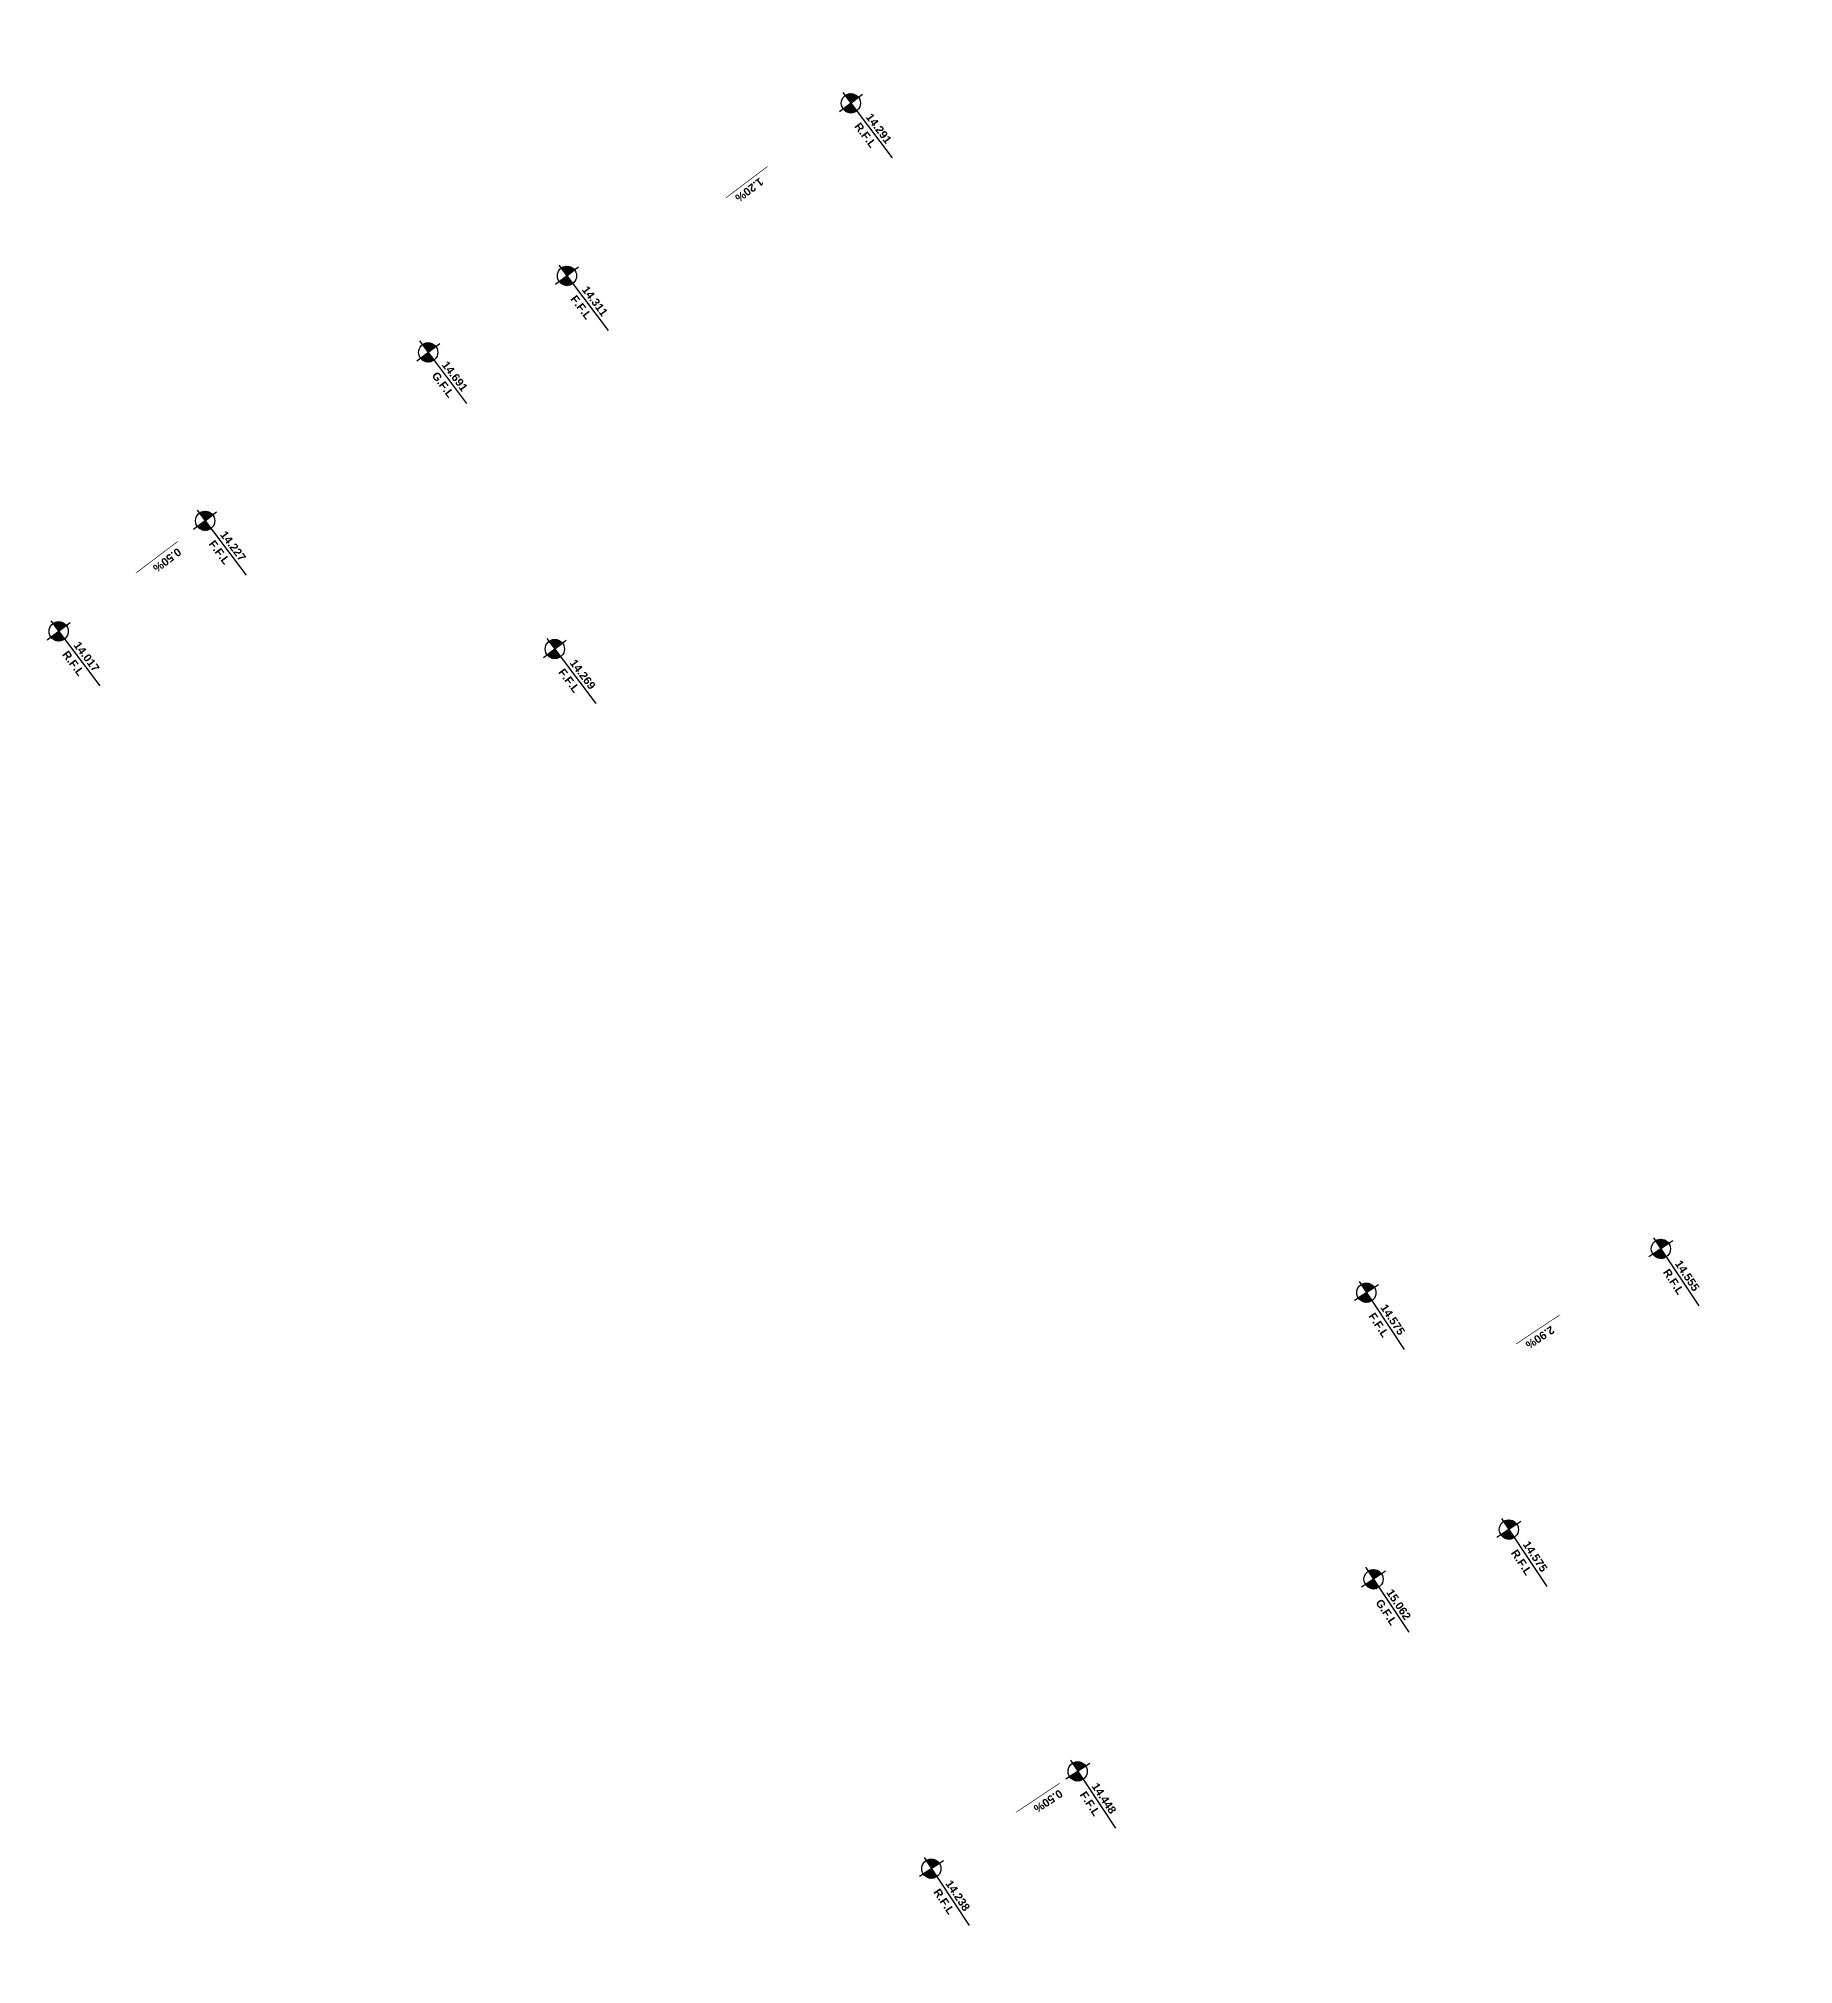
# Model space of a CAD drawing. Extents: x 406735 to 407516, y 2905844 to 2906372.
# Drawn here: x 407152.5 to 407207.3, y 2906206.2 to 2906266.3 of the extents above; entities that cross this region are included whole.
import ezdxf
from ezdxf.enums import TextEntityAlignment as Align

# ---------------------------------------------------------------- set-up
doc = ezdxf.new("R2010")
doc.units = 0
doc.layers.add('L-ANNO-TEXT', color=50, linetype='Continuous')
doc.styles.add('DIM-2_$0$DIM&GRADING 44$0$EN-SB', font='swissb.ttf')
pattern_1 = [(270, (1.740618, 29.952383), (0.01875, -2e-18), [])]
pattern_2 = [(270, (0.700978, 19.624384), (0.01875, -2e-18), [])]
pattern_3 = [(270, (-1e-10, 5.991205), (0.01875, -2e-18), [])]
pattern_4 = [(270, (0.00054, 0.256828), (0.01875, -2e-18), [])]
pattern_5 = [(270, (0, 14.721613), (0.01875, -2e-18), [])]
pattern_6 = [(270, (9.780362, 12.299384), (0.01875, -2e-18), [])]
pattern_7 = [(270, (-3.513104, 30.46632), (0.01875, -2e-18), [])]
pattern_8 = [(270, (-7.463104, 22.042889), (0.01875, -2e-18), [])]
pattern_9 = [(270, (0, 6.255696), (0.01875, -2e-18), [])]
pattern_10 = [(270, (0.001873, 0.766145), (0.01875, -2e-18), [])]
pattern_11 = [(270, (0.11373, 17.277244), (0.01875, -2e-18), [])]
pattern_12 = [(270, (1.161896, 21.658247), (0.01875, -2e-18), [])]

# ---------------------------------------------------------------- blocks, each defined once
blk = doc.blocks.new('*U23')
h = blk.add_hatch()
h.set_pattern_fill('ANSI31', color=256, scale=0.15, angle=225, style=0)
h.set_pattern_definition(pattern_1)
edge = h.paths.add_edge_path()
edge.add_line((1.441, 29.952), (1.741, 29.952))
edge.add_line((1.741, 29.952), (1.741, 30.252))
edge.add_ellipse((1.741, 29.952), major_axis=(-0.212, -0.212), ratio=1, start_angle=225, end_angle=315)
h = blk.add_hatch()
h.set_pattern_fill('ANSI31', color=256, scale=0.15, angle=225, style=0)
h.set_pattern_definition(pattern_1)
edge = h.paths.add_edge_path()
edge.add_ellipse((1.741, 29.952), major_axis=(-0.212, -0.212), ratio=1, start_angle=45, end_angle=135)
edge.add_line((2.041, 29.952), (1.741, 29.952))
edge.add_line((1.741, 29.952), (1.741, 29.652))
h = blk.add_hatch()
h.set_pattern_fill('ANSI31', color=256, scale=0.15, angle=225, style=0)
h.set_pattern_definition(pattern_2)
edge = h.paths.add_edge_path()
edge.add_line((0.401, 19.624), (0.701, 19.624))
edge.add_line((0.701, 19.624), (0.701, 19.924))
edge.add_ellipse((0.701, 19.624), major_axis=(-0.212, -0.212), ratio=1, start_angle=225, end_angle=315)
h = blk.add_hatch()
h.set_pattern_fill('ANSI31', color=256, scale=0.15, angle=225, style=0)
h.set_pattern_definition(pattern_2)
edge = h.paths.add_edge_path()
edge.add_ellipse((0.701, 19.624), major_axis=(-0.212, -0.212), ratio=1, start_angle=45, end_angle=135)
edge.add_line((1.001, 19.624), (0.701, 19.624))
edge.add_line((0.701, 19.624), (0.701, 19.324))
h = blk.add_hatch()
h.set_pattern_fill('ANSI31', color=256, scale=0.15, angle=225, style=0)
h.set_pattern_definition(pattern_5)
edge = h.paths.add_edge_path()
edge.add_line((-0.3, 14.722), (0, 14.722))
edge.add_line((0, 14.722), (0, 15.022))
edge.add_ellipse((0, 14.722), major_axis=(-0.212, -0.212), ratio=1, start_angle=225, end_angle=315)
h = blk.add_hatch()
h.set_pattern_fill('ANSI31', color=256, scale=0.15, angle=225, style=0)
h.set_pattern_definition(pattern_5)
edge = h.paths.add_edge_path()
edge.add_ellipse((0, 14.722), major_axis=(-0.212, -0.212), ratio=1, start_angle=45, end_angle=135)
edge.add_line((0.3, 14.722), (0, 14.722))
edge.add_line((0, 14.722), (0, 14.422))
h = blk.add_hatch()
h.set_pattern_fill('ANSI31', color=256, scale=0.15, angle=225, style=0)
h.set_pattern_definition(pattern_6)
edge = h.paths.add_edge_path()
edge.add_line((9.48, 12.299), (9.78, 12.299))
edge.add_line((9.78, 12.299), (9.78, 12.599))
edge.add_ellipse((9.78, 12.299), major_axis=(-0.212, -0.212), ratio=1, start_angle=225, end_angle=315)
h = blk.add_hatch()
h.set_pattern_fill('ANSI31', color=256, scale=0.15, angle=225, style=0)
h.set_pattern_definition(pattern_6)
edge = h.paths.add_edge_path()
edge.add_ellipse((9.78, 12.299), major_axis=(-0.212, -0.212), ratio=1, start_angle=45, end_angle=135)
edge.add_line((10.08, 12.299), (9.78, 12.299))
edge.add_line((9.78, 12.299), (9.78, 11.999))
h = blk.add_hatch()
h.set_pattern_fill('ANSI31', color=256, scale=0.15, angle=225, style=0)
h.set_pattern_definition(pattern_3)
edge = h.paths.add_edge_path()
edge.add_line((-0.3, 5.991), (0, 5.991))
edge.add_line((0, 5.991), (0, 6.291))
edge.add_ellipse((0, 5.991), major_axis=(-0.212, -0.212), ratio=1, start_angle=225, end_angle=315)
h = blk.add_hatch()
h.set_pattern_fill('ANSI31', color=256, scale=0.15, angle=225, style=0)
h.set_pattern_definition(pattern_3)
edge = h.paths.add_edge_path()
edge.add_ellipse((0, 5.991), major_axis=(-0.212, -0.212), ratio=1, start_angle=45, end_angle=135)
edge.add_line((0.3, 5.991), (0, 5.991))
edge.add_line((0, 5.991), (0, 5.691))
h = blk.add_hatch()
h.set_pattern_fill('ANSI31', color=256, scale=0.15, angle=225, style=0)
h.set_pattern_definition(pattern_4)
edge = h.paths.add_edge_path()
edge.add_line((-0.299, 0.257), (0.001, 0.257))
edge.add_line((0.001, 0.257), (0.001, 0.557))
edge.add_ellipse((0.001, 0.257), major_axis=(-0.212, -0.212), ratio=1, start_angle=225, end_angle=315)
h = blk.add_hatch()
h.set_pattern_fill('ANSI31', color=256, scale=0.15, angle=225, style=0)
h.set_pattern_definition(pattern_4)
edge = h.paths.add_edge_path()
edge.add_ellipse((0.001, 0.257), major_axis=(-0.212, -0.212), ratio=1, start_angle=45, end_angle=135)
edge.add_line((0.301, 0.257), (0.001, 0.257))
edge.add_line((0.001, 0.257), (0.001, -0.043))
for p, q in [((1.741, 30.402, 0), (1.741, 29.502, 0)), ((1.328, 29.952, 0), (3.876, 29.952, 0)), ((0.701, 20.074, 0), (0.701, 19.174, 0)), ((0.288, 19.624, 0), (2.836, 19.624, 0)), ((0, 15.172, 0), (0, 14.272, 0)), ((-0.45, 14.722, 0), (1.995, 14.722, 0)), ((9.78, 12.749, 0), (9.78, 11.849, 0)), ((9.368, 12.299, 0), (11.915, 12.299, 0)), ((0, 6.441, 0), (0, 5.541, 0)), ((-0.413, 5.991, 0), (2.135, 5.991, 0)), ((0.001, 0.707, 0), (0.001, -0.193, 0)), ((-0.412, 0.257, 0), (2.136, 0.257, 0))]:
    blk.add_line(p, q)
at = {"elevation": 0}
for points in [[(1.75, 25.054, 0.02, 0.02, 0), (1.75, 26.341, 0.1, 0, 0), (1.75, 26.725, 0, 0, 0)], [(0, 4.914, 0.02, 0.02, 0), (0, 3.626, 0.1, 0, 0), (0, 3.242, 0, 0, 0)]]:
    blk.add_lwpolyline(points, format="xyseb", dxfattribs=at)
for centre in [(1.741, 29.952, 0), (0.701, 19.624, 0), (0, 14.722, 0), (9.78, 12.299, 0), (0, 5.991, 0), (0.001, 0.257, 0)]:
    blk.add_circle(centre, 0.3)
at = {"layer": 'L-ANNO-TEXT', "char_height": 0.25, "attachment_point": 1, "style": 'DIM-2_$0$DIM&GRADING 44$0$EN-SB'}
for s, insert in [('R.F.L', (2.379, 29.841)), ('F.F.L', (1.34, 19.513)), ('G.F.L', (0.639, 14.611)), ('F.F.L', (10.419, 12.188)), ('F.F.L', (0.639, 5.88)), ('R.F.L', (0.639, 0.146))]:
    blk.add_mtext_dynamic_manual_height_columns(s, width=0.67373, gutter_width=12.5, heights=[0], dxfattribs=dict(at, insert=insert))
at = {"layer": 'L-ANNO-TEXT', "style": 'DIM-2_$0$DIM&GRADING 44$0$EN-SB'}
for tag, p in [('L7', (2.363, 30.049, 0)), ('L6', (1.323, 19.721, 0)), ('SIDE-L', (10.403, 12.396, 0)), ('L2', (0.622, 6.088, 0)), ('L1', (0.623, 0.354, 0))]:
    blk.add_attdef(tag, p, '', height=0.25, rotation=360, dxfattribs=at)
for tag, p in [('L5', (1.869, 25.294, 0)), ('L3', (0.142, 3.808, 0))]:
    blk.add_attdef(tag, text='', height=0.25, rotation=270, dxfattribs=at).set_placement(p, align=Align.RIGHT)
at = {"layer": 'L-ANNO-TEXT', "style": 'DIM-2_$0$DIM&GRADING 44$0$EN-SB', "flags": 8}
blk.add_attdef('L4', (0.561, 14.814, 0), '', height=0.25, rotation=0, dxfattribs=at)
blk = doc.blocks.new('*U22')
h = blk.add_hatch()
h.set_pattern_fill('ANSI31', color=256, scale=0.15, angle=225, style=0)
h.set_pattern_definition(pattern_7)
edge = h.paths.add_edge_path()
edge.add_line((-3.813, 30.466), (-3.513, 30.466))
edge.add_line((-3.513, 30.466), (-3.513, 30.766))
edge.add_ellipse((-3.513, 30.466), major_axis=(-0.212, -0.212), ratio=1, start_angle=225, end_angle=315)
h = blk.add_hatch()
h.set_pattern_fill('ANSI31', color=256, scale=0.15, angle=225, style=0)
h.set_pattern_definition(pattern_7)
edge = h.paths.add_edge_path()
edge.add_ellipse((-3.513, 30.466), major_axis=(-0.212, -0.212), ratio=1, start_angle=45, end_angle=135)
edge.add_line((-3.213, 30.466), (-3.513, 30.466))
edge.add_line((-3.513, 30.466), (-3.513, 30.166))
h = blk.add_hatch()
h.set_pattern_fill('ANSI31', color=256, scale=0.15, angle=225, style=0)
h.set_pattern_definition(pattern_8)
edge = h.paths.add_edge_path()
edge.add_line((-7.763, 22.043), (-7.463, 22.043))
edge.add_line((-7.463, 22.043), (-7.463, 22.343))
edge.add_ellipse((-7.463, 22.043), major_axis=(-0.212, -0.212), ratio=1, start_angle=225, end_angle=315)
h = blk.add_hatch()
h.set_pattern_fill('ANSI31', color=256, scale=0.15, angle=225, style=0)
h.set_pattern_definition(pattern_8)
edge = h.paths.add_edge_path()
edge.add_ellipse((-7.463, 22.043), major_axis=(-0.212, -0.212), ratio=1, start_angle=45, end_angle=135)
edge.add_line((-7.163, 22.043), (-7.463, 22.043))
edge.add_line((-7.463, 22.043), (-7.463, 21.743))
h = blk.add_hatch()
h.set_pattern_fill('ANSI31', color=256, scale=0.15, angle=225, style=0)
h.set_pattern_definition(pattern_12)
edge = h.paths.add_edge_path()
edge.add_line((0.862, 21.658), (1.162, 21.658))
edge.add_line((1.162, 21.658), (1.162, 21.958))
edge.add_ellipse((1.162, 21.658), major_axis=(-0.212, -0.212), ratio=1, start_angle=225, end_angle=315)
h = blk.add_hatch()
h.set_pattern_fill('ANSI31', color=256, scale=0.15, angle=225, style=0)
h.set_pattern_definition(pattern_12)
edge = h.paths.add_edge_path()
edge.add_ellipse((1.162, 21.658), major_axis=(-0.212, -0.212), ratio=1, start_angle=45, end_angle=135)
edge.add_line((1.462, 21.658), (1.162, 21.658))
edge.add_line((1.162, 21.658), (1.162, 21.358))
h = blk.add_hatch()
h.set_pattern_fill('ANSI31', color=256, scale=0.15, angle=225, style=0)
h.set_pattern_definition(pattern_11)
edge = h.paths.add_edge_path()
edge.add_line((-0.186, 17.277), (0.114, 17.277))
edge.add_line((0.114, 17.277), (0.114, 17.577))
edge.add_ellipse((0.114, 17.277), major_axis=(-0.212, -0.212), ratio=1, start_angle=225, end_angle=315)
h = blk.add_hatch()
h.set_pattern_fill('ANSI31', color=256, scale=0.15, angle=225, style=0)
h.set_pattern_definition(pattern_11)
edge = h.paths.add_edge_path()
edge.add_ellipse((0.114, 17.277), major_axis=(-0.212, -0.212), ratio=1, start_angle=45, end_angle=135)
edge.add_line((0.414, 17.277), (0.114, 17.277))
edge.add_line((0.114, 17.277), (0.114, 16.977))
h = blk.add_hatch()
h.set_pattern_fill('ANSI31', color=256, scale=0.15, angle=225, style=0)
h.set_pattern_definition(pattern_9)
edge = h.paths.add_edge_path()
edge.add_line((-0.3, 6.256), (0, 6.256))
edge.add_line((0, 6.256), (0, 6.556))
edge.add_ellipse((0, 6.256), major_axis=(-0.212, -0.212), ratio=1, start_angle=225, end_angle=315)
h = blk.add_hatch()
h.set_pattern_fill('ANSI31', color=256, scale=0.15, angle=225, style=0)
h.set_pattern_definition(pattern_9)
edge = h.paths.add_edge_path()
edge.add_ellipse((0, 6.256), major_axis=(-0.212, -0.212), ratio=1, start_angle=45, end_angle=135)
edge.add_line((0.3, 6.256), (0, 6.256))
edge.add_line((0, 6.256), (0, 5.956))
h = blk.add_hatch()
h.set_pattern_fill('ANSI31', color=256, scale=0.15, angle=225, style=0)
h.set_pattern_definition(pattern_10)
edge = h.paths.add_edge_path()
edge.add_line((-0.298, 0.766), (0.002, 0.766))
edge.add_line((0.002, 0.766), (0.002, 1.066))
edge.add_ellipse((0.002, 0.766), major_axis=(-0.212, -0.212), ratio=1, start_angle=225, end_angle=315)
h = blk.add_hatch()
h.set_pattern_fill('ANSI31', color=256, scale=0.15, angle=225, style=0)
h.set_pattern_definition(pattern_10)
edge = h.paths.add_edge_path()
edge.add_ellipse((0.002, 0.766), major_axis=(-0.212, -0.212), ratio=1, start_angle=45, end_angle=135)
edge.add_line((0.302, 0.766), (0.002, 0.766))
edge.add_line((0.002, 0.766), (0.002, 0.466))
for p, q in [((-3.513, 30.916, 0), (-3.513, 30.016, 0)), ((-3.926, 30.466, 0), (-1.378, 30.466, 0)), ((-7.463, 22.493, 0), (-7.463, 21.593, 0)), ((-7.876, 22.043, 0), (-5.328, 22.043, 0)), ((0.749, 21.658, 0), (3.297, 21.658, 0)), ((1.162, 22.108, 0), (1.162, 21.208, 0)), ((0.114, 17.727, 0), (0.114, 16.827, 0)), ((-0.336, 17.277, 0), (2.108, 17.277, 0)), ((0, 6.706, 0), (0, 5.806, 0)), ((-0.413, 6.256, 0), (2.135, 6.256, 0)), ((0.002, 1.216, 0), (0.002, 0.316, 0)), ((-0.411, 0.766, 0), (2.137, 0.766, 0))]:
    blk.add_line(p, q)
at = {"elevation": 0}
for points in [[(-3.54, 25.054, 0.02, 0.02, 0), (-3.54, 26.341, 0.1, 0, 0), (-3.54, 26.725, 0, 0, 0)], [(0, 5.583, 0.02, 0.02, 0), (0, 4.296, 0.1, 0, 0), (0, 3.912, 0, 0, 0)]]:
    blk.add_lwpolyline(points, format="xyseb", dxfattribs=at)
for centre in [(-3.513, 30.466, 0), (-7.463, 22.043, 0), (1.162, 21.658, 0), (0.114, 17.277, 0), (0, 6.256, 0), (0.002, 0.766, 0)]:
    blk.add_circle(centre, 0.3)
at = {"layer": 'L-ANNO-TEXT', "char_height": 0.25, "attachment_point": 1, "style": 'DIM-2_$0$DIM&GRADING 44$0$EN-SB'}
for s, insert in [('R.F.L', (-2.874, 30.355)), ('F.F.L', (-6.824, 21.932)), ('R.F.L', (1.801, 21.547)), ('G.F.L', (0.752, 17.166)), ('F.F.L', (0.639, 6.145)), ('R.F.L', (0.641, 0.655))]:
    blk.add_mtext_dynamic_manual_height_columns(s, width=0.67373, gutter_width=12.5, heights=[0], dxfattribs=dict(at, insert=insert))
at = {"layer": 'L-ANNO-TEXT', "style": 'DIM-2_$0$DIM&GRADING 44$0$EN-SB'}
for tag, p in [('L7', (-2.891, 30.563, 0)), ('L6', (-6.841, 22.14, 0)), ('DUP_B_D', (1.784, 21.755, 0)), ('L2', (0.622, 6.353, 0)), ('L1', (0.624, 0.863, 0))]:
    blk.add_attdef(tag, p, '', height=0.25, rotation=360, dxfattribs=at)
for tag, p in [('L5', (-3.42, 25.294, 0)), ('L3', (0.142, 4.478, 0))]:
    blk.add_attdef(tag, text='', height=0.25, rotation=270, dxfattribs=at).set_placement(p, align=Align.RIGHT)
at = {"layer": 'L-ANNO-TEXT', "style": 'DIM-2_$0$DIM&GRADING 44$0$EN-SB', "flags": 8}
blk.add_attdef('L4', (0.675, 17.37, 0), '', height=0.25, rotation=0, dxfattribs=at)

msp = doc.modelspace()

# ---------------------------------------------------------------- block references
ref = msp.add_blockref('*U23', (407152.93, 2906247.675, 0), dxfattribs=dict(rotation=307.0365641799511))
ref.add_attrib('SIDE-L', '14.269', (407169.092, 2906246.838, 0), dxfattribs={"layer": 'L-ANNO-TEXT', "height": 0.25, "rotation": 307.03656, "style": 'DIM-2_$0$DIM&GRADING 44$0$EN-SB'})
ref.add_attrib('L5', '1.20%', dxfattribs={"layer": 'L-ANNO-TEXT', "height": 0.25, "rotation": 217.03657, "style": 'DIM-2_$0$DIM&GRADING 44$0$EN-SB', "flags": 8}).set_placement((407174.247, 2906261.418, 0), align=Align.RIGHT)
ref.add_attrib('L1', '14.017', (407153.588, 2906247.391, 0), dxfattribs={"layer": 'L-ANNO-TEXT', "height": 0.25, "rotation": 307.03656, "style": 'DIM-2_$0$DIM&GRADING 44$0$EN-SB'})
ref.add_attrib('L2', '14.227', (407158.165, 2906250.845, 0), dxfattribs={"layer": 'L-ANNO-TEXT', "height": 0.25, "rotation": 307.03656, "style": 'DIM-2_$0$DIM&GRADING 44$0$EN-SB'})
ref.add_attrib('L4', '14.691', (407165.094, 2906256.15, 0), dxfattribs={"layer": 'L-ANNO-TEXT', "height": 0.25, "rotation": 307.03657, "style": 'DIM-2_$0$DIM&GRADING 44$0$EN-SB'})
ref.add_attrib('L3', '0.50%', dxfattribs={"layer": 'L-ANNO-TEXT', "height": 0.25, "rotation": 217.03656, "style": 'DIM-2_$0$DIM&GRADING 44$0$EN-SB'}).set_placement((407156.056, 2906249.855, 0), align=Align.RIGHT)
ref.add_attrib('L6', '14.311', (407169.47, 2906258.497, 0), dxfattribs={"layer": 'L-ANNO-TEXT', "height": 0.25, "rotation": 307.03656, "style": 'DIM-2_$0$DIM&GRADING 44$0$EN-SB'})
ref.add_attrib('L7', '14.291', (407178.341, 2906263.888, 0), dxfattribs={"layer": 'L-ANNO-TEXT', "height": 0.25, "rotation": 307.03656, "style": 'DIM-2_$0$DIM&GRADING 44$0$EN-SB'})
ref = msp.add_blockref('*U22', (407179.765, 2906208.759, 0.002), dxfattribs=dict(rotation=303.5946457774135))
ref.add_attrib('L5', '2.90%', dxfattribs={"layer": 'L-ANNO-TEXT', "height": 0.25, "rotation": 213.59465, "style": 'DIM-2_$0$DIM&GRADING 44$0$EN-SB', "flags": 8}).set_placement((407198.942, 2906225.603, 0.002), align=Align.RIGHT)
ref.add_attrib('L1', '14.238', (407180.83, 2906208.716, 0.002), dxfattribs={"layer": 'L-ANNO-TEXT', "height": 0.25, "rotation": 303.59464, "style": 'DIM-2_$0$DIM&GRADING 44$0$EN-SB'})
ref.add_attrib('L2', '14.448', (407185.401, 2906211.755, 0.002), dxfattribs={"layer": 'L-ANNO-TEXT', "height": 0.25, "rotation": 303.59464, "style": 'DIM-2_$0$DIM&GRADING 44$0$EN-SB'})
ref.add_attrib('L4', '15.062', (407194.607, 2906217.808, 0.002), dxfattribs={"layer": 'L-ANNO-TEXT', "height": 0.25, "rotation": 303.59465, "style": 'DIM-2_$0$DIM&GRADING 44$0$EN-SB'})
ref.add_attrib('L3', '0.50%', dxfattribs={"layer": 'L-ANNO-TEXT', "height": 0.25, "rotation": 213.59465, "style": 'DIM-2_$0$DIM&GRADING 44$0$EN-SB'}).set_placement((407183.574, 2906211.118, 0.002), align=Align.RIGHT)
ref.add_attrib('L6', '14.575', (407194.422, 2906226.707, 0.002), dxfattribs={"layer": 'L-ANNO-TEXT', "height": 0.25, "rotation": 303.59464, "style": 'DIM-2_$0$DIM&GRADING 44$0$EN-SB'})
ref.add_attrib('L7', '14.555', (407203.624, 2906228.078, 0.002), dxfattribs={"layer": 'L-ANNO-TEXT', "height": 0.25, "rotation": 303.59464, "style": 'DIM-2_$0$DIM&GRADING 44$0$EN-SB'})
ref.add_attrib('DUP_B_D', '14.575', (407198.874, 2906219.31, 0.002), dxfattribs={"layer": 'L-ANNO-TEXT', "height": 0.25, "rotation": 303.59464, "style": 'DIM-2_$0$DIM&GRADING 44$0$EN-SB'})

doc.saveas('drawing.dxf')
